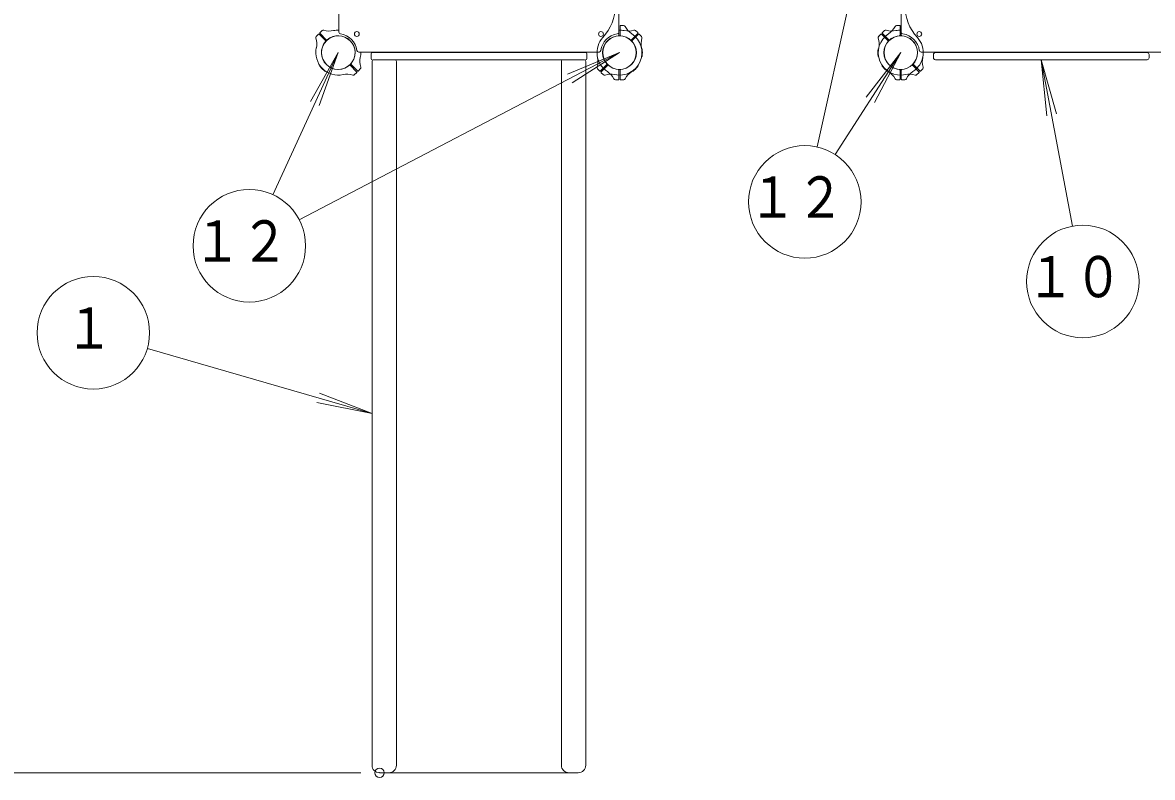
# Model space of a CAD drawing. Units: millimetres on the paper, scale 1:50. Extents: x 0 to 420, y -297 to 594.
# Drawn here: x 103 to 163.3, y 404.6 to 444.9 of the extents above; entities that cross this region are included whole.
import ezdxf
from ezdxf.enums import TextEntityAlignment as Align

# ---------------------------------------------------------------- set-up
doc = ezdxf.new("R2010")
doc.units = ezdxf.units.MM
doc.header["$PDMODE"] = 32
doc.header["$PDSIZE"] = 0.5
doc.layers.add('LY_1', color=7, linetype='Continuous', lineweight=9)
doc.styles.add('ＭＳ ゴシック', font='')
doc.styles.get('ＭＳ ゴシック').set_extended_font_data('MS Gothic')

msp = doc.modelspace()

# ---------------------------------------------------------------- linework, layer by layer
at = {"layer": 'LY_1', "lineweight": 18}
for p, q in [((145.372, 438.253), (149.835, 458.28)), ((116.344, 435.708), (119.835, 443.28)), ((117.748, 434.371), (134.835, 443.28)), ((119.835, 443.28), (118.347, 440.676)), ((119.835, 443.28), (118.822, 440.457)), ((134.835, 443.28), (132.065, 442.13)), ((134.835, 443.28), (132.306, 441.667)), ((146.342, 437.849), (149.835, 443.28)), ((149.835, 443.28), (147.999, 440.908)), ((149.835, 443.28), (148.439, 440.625)), ((158.996, 434.03), (157.335, 442.9)), ((157.335, 442.9), (158.142, 440.011)), ((157.335, 442.9), (157.628, 439.915)), ((109.65, 427.515), (121.635, 424.05)), ((121.635, 424.05), (118.837, 425.131)), ((121.635, 424.05), (118.692, 424.629)), ((121.035, 404.9), (72.342, 404.9))]:
    msp.add_line(p, q, dxfattribs=at)
at = {"layer": 'LY_1'}
for p, q in [((119.865, 450.78), (119.865, 444.372)), ((134.805, 450.78), (134.805, 444.218)), ((149.865, 450.78), (149.865, 444.218)), ((118.761, 444.254), (118.653, 444.139)), ((119.151, 443.922), (118.818, 444.255)), ((119.194, 443.964), (118.861, 444.297)), ((118.862, 444.355), (118.977, 444.462)), ((134.865, 444.218), (134.865, 444.689)), ((134.907, 444.729), (135.052, 444.724)), ((135.477, 443.964), (135.81, 444.297)), ((135.519, 443.922), (135.853, 444.255)), ((135.809, 444.355), (135.694, 444.462)), ((135.91, 444.254), (136.017, 444.139)), ((148.761, 444.254), (148.653, 444.139)), ((149.151, 443.922), (148.818, 444.255)), ((149.194, 443.964), (148.861, 444.297)), ((148.862, 444.355), (148.977, 444.462)), ((149.764, 444.729), (149.619, 444.724)), ((149.805, 444.218), (149.805, 444.689)), ((127.335, 443.31), (120.928, 443.31)), ((121.585, 442.96), (121.585, 443.22)), ((133.025, 443.28), (121.645, 443.28)), ((127.335, 443.31), (133.743, 443.31)), ((133.085, 442.96), (133.085, 443.22)), ((136.019, 443.48), (136.022, 443.48)), ((136.019, 443.08), (136.022, 443.08)), ((148.652, 443.48), (148.649, 443.48)), ((148.652, 443.08), (148.649, 443.08)), ((157.335, 443.31), (150.928, 443.31)), ((151.585, 443), (151.585, 443.18)), ((162.985, 443.28), (151.685, 443.28)), ((157.335, 443.31), (163.743, 443.31)), ((163.085, 443), (163.085, 443.18)), ((118.857, 442.585), (118.855, 442.583)), ((120.477, 442.596), (120.81, 442.263)), ((120.519, 442.639), (120.853, 442.305)), ((120.91, 442.306), (121.009, 442.413)), ((121.635, 405.3), (121.635, 442.8)), ((121.735, 442.9), (132.935, 442.9)), ((122.935, 405.3), (122.935, 442.8)), ((131.735, 405.3), (131.735, 442.8)), ((133.035, 405.3), (133.035, 442.8)), ((133.761, 442.306), (133.661, 442.413)), ((134.151, 442.639), (133.818, 442.305)), ((134.194, 442.596), (133.861, 442.263)), ((135.814, 442.585), (135.816, 442.583)), ((148.857, 442.585), (148.855, 442.583)), ((150.477, 442.596), (150.81, 442.263)), ((150.519, 442.639), (150.853, 442.305)), ((150.91, 442.306), (151.009, 442.413)), ((162.985, 442.9), (151.685, 442.9)), ((119.14, 442.302), (119.138, 442.3)), ((120.809, 442.205), (120.703, 442.106)), ((133.862, 442.205), (133.968, 442.106)), ((134.764, 441.832), (134.619, 441.837)), ((134.805, 442.343), (134.805, 441.872)), ((134.865, 442.343), (134.865, 441.872)), ((134.907, 441.832), (135.064, 441.837)), ((135.531, 442.302), (135.533, 442.3)), ((149.14, 442.302), (149.138, 442.3)), ((149.764, 441.832), (149.607, 441.837)), ((149.805, 442.343), (149.805, 441.872)), ((149.865, 442.343), (149.865, 441.872)), ((149.907, 441.832), (150.052, 441.837)), ((150.809, 442.205), (150.703, 442.106)), ((122.035, 404.9), (132.635, 404.9))]:
    msp.add_line(p, q, dxfattribs=at)
for centre, radius in [((119.835, 443.28), 0.891), ((120.825, 444.27), 0.13), ((133.845, 444.27), 0.13), ((134.835, 443.28), 0.9), ((134.835, 443.28), 0.891), ((149.835, 443.28), 0.9), ((149.835, 443.28), 0.891), ((150.825, 444.27), 0.13)]:
    msp.add_circle(centre, radius, dxfattribs=at)
at = {"layer": 'LY_1', "lineweight": 18}
for centre in [(144.72, 435.325), (115.088, 432.984), (159.548, 431.082), (106.768, 428.348)]:
    msp.add_circle(centre, 3, dxfattribs=at)
at = {"layer": 'LY_1'}
for centre, radius, start, end in [((132.021, 445.834), 2.6, 317.78276, 358.91585), ((152.65, 445.834), 2.6, 181.08415, 222.21724), ((118.79, 444.227), 0.04, 45, 137), ((118.889, 444.326), 0.04, 133, 225), ((119.036, 444.381), 0.1, 72.45884, 133), ((119.368, 445.43), 1, 252.45884, 282.27281), ((119.835, 443.28), 0.9, 45, 130.72934), ((119.835, 443.28), 1.2, 88.56746, 102.27281), ((119.965, 444.372), 0.1, 180, 263.21282), ((119.835, 443.28), 1, 6.78718, 83.21282), ((134.835, 443.28), 1, 96.78718, 173.21282), ((134.835, 443.28), 1.2, 257.72719, 57.27281), ((134.705, 444.372), 0.1, 276.78718, 0), ((134.765, 444.218), 0.04, 274.27066, 0), ((134.835, 443.28), 1.2, 77.72719, 91.43254), ((134.905, 444.689), 0.04, 88, 180), ((134.905, 444.218), 0.04, 180, 265.72934), ((135.049, 444.624), 0.1, 27.45884, 88), ((135.303, 445.43), 1, 257.72719, 287.54116), ((136.025, 445.131), 1, 207.45884, 237.27281), ((135.635, 444.381), 0.1, 47, 107.54116), ((135.782, 444.326), 0.04, 315, 47), ((135.881, 444.227), 0.04, 43, 135), ((149.835, 443.28), 1.2, 122.72719, 282.27281), ((148.79, 444.227), 0.04, 45, 137), ((148.889, 444.326), 0.04, 133, 225), ((149.036, 444.381), 0.1, 72.45884, 133), ((149.368, 445.43), 1, 252.45884, 282.27281), ((148.646, 445.131), 1, 302.72719, 332.54116), ((149.622, 444.624), 0.1, 92, 152.54116), ((149.835, 443.28), 1.2, 88.56746, 102.27281), ((149.765, 444.689), 0.04, 0, 92), ((149.765, 444.218), 0.04, 274.27066, 0), ((149.965, 444.372), 0.1, 180, 263.21282), ((149.905, 444.218), 0.04, 180, 265.72934), ((149.835, 443.28), 1, 6.78718, 83.21282), ((118.735, 444.079), 0.1, 137, 197.54116), ((117.686, 443.748), 1, 347.72719, 17.54116), ((119.835, 443.28), 0.9, 139.27066, 225), ((119.123, 443.894), 0.04, 319.27066, 45), ((119.222, 443.993), 0.04, 225, 310.72934), ((119.835, 443.28), 0.9, 319.27066, 45), ((134.835, 443.28), 1.2, 137.78276, 237.27281), ((135.449, 443.993), 0.04, 229.27066, 315), ((135.548, 443.894), 0.04, 135, 220.72934), ((136.985, 443.748), 1, 162.45884, 192.27281), ((135.936, 444.079), 0.1, 342.45884, 43), ((148.735, 444.079), 0.1, 137, 197.54116), ((147.686, 443.748), 1, 347.72719, 17.54116), ((149.123, 443.894), 0.04, 319.27066, 45), ((149.222, 443.993), 0.04, 225, 310.72934), ((149.835, 443.28), 1.2, 302.72719, 42.21724), ((119.835, 443.28), 1.2, 167.72719, 225), ((120.928, 443.41), 0.1, 186.78718, 270), ((121.985, 442.813), 1, 167.72719, 197.54116), ((119.835, 443.28), 1.2, 347.72719, 1.43254), ((121.645, 443.22), 0.06, 90, 180), ((133.025, 443.22), 0.06, 0, 90), ((132.686, 442.813), 1, 342.45884, 12.27281), ((133.743, 443.41), 0.1, 270, 353.21282), ((136.022, 443.46), 0.02, 8.62693, 90), ((136.022, 443.1), 0.02, 270, 351.37307), ((134.835, 443.28), 1.22, 0, 8.62693), ((134.835, 443.28), 1.22, 351.37307, 0), ((149.835, 443.28), 1.22, 171.37307, 180), ((149.835, 443.28), 1.22, 180, 188.62693), ((148.649, 443.46), 0.02, 90, 171.37307), ((148.649, 443.1), 0.02, 188.62693, 270), ((150.928, 443.41), 0.1, 186.78718, 270), ((151.985, 442.813), 1, 167.72719, 197.54116), ((151.685, 443.18), 0.1, 90, 180), ((151.685, 443), 0.1, 180, 270), ((162.985, 443.18), 0.1, 0, 90), ((162.985, 443), 0.1, 270, 0), ((118.869, 442.569), 0.02, 135, 216.37307), ((119.835, 443.28), 1.22, 216.37307, 225), ((119.835, 443.28), 1.22, 225, 233.62693), ((119.835, 443.28), 1.2, 225, 282.27281), ((119.835, 443.28), 0.9, 225, 310.72934), ((120.449, 442.568), 0.04, 45, 130.72934), ((120.548, 442.667), 0.04, 139.27066, 225), ((120.936, 442.481), 0.1, 317, 17.54116), ((121.645, 442.96), 0.06, 180, 270), ((121.735, 442.8), 0.1, 90, 180), ((122.835, 442.8), 0.1, 0, 90), ((131.835, 442.8), 0.1, 90, 180), ((132.935, 442.8), 0.1, 0, 90), ((133.025, 442.96), 0.06, 270, 0), ((133.735, 442.481), 0.1, 162.45884, 223), ((134.123, 442.667), 0.04, 315, 40.72934), ((134.222, 442.568), 0.04, 49.27066, 135), ((134.765, 442.343), 0.04, 0, 85.72934), ((134.905, 442.343), 0.04, 94.27066, 180), ((134.835, 443.28), 1.22, 306.37307, 315), ((134.835, 443.28), 1.22, 315, 323.62693), ((135.802, 442.569), 0.02, 323.62693, 45), ((148.869, 442.569), 0.02, 135, 216.37307), ((149.835, 443.28), 1.22, 216.37307, 225), ((149.835, 443.28), 1.22, 225, 233.62693), ((149.765, 442.343), 0.04, 0, 85.72934), ((149.905, 442.343), 0.04, 94.27066, 180), ((150.449, 442.568), 0.04, 45, 130.72934), ((150.548, 442.667), 0.04, 139.27066, 225), ((150.936, 442.481), 0.1, 317, 17.54116), ((119.124, 442.314), 0.02, 233.62693, 315), ((120.303, 441.13), 1, 72.45884, 102.27281), ((120.635, 442.179), 0.1, 252.45884, 313), ((120.782, 442.235), 0.04, 313, 45), ((120.881, 442.334), 0.04, 225, 317), ((133.79, 442.334), 0.04, 223, 315), ((133.889, 442.235), 0.04, 135, 227), ((134.036, 442.179), 0.1, 227, 287.54116), ((134.368, 441.13), 1, 77.72719, 107.54116), ((133.646, 441.429), 1, 27.45884, 57.2728), ((134.622, 441.937), 0.1, 207.45884, 268), ((134.765, 441.872), 0.04, 268, 0), ((134.905, 441.872), 0.04, 180, 272), ((135.049, 441.937), 0.1, 272, 332.54116), ((136.025, 441.429), 1, 122.72719, 152.54116), ((135.547, 442.314), 0.02, 225, 306.37307), ((149.124, 442.314), 0.02, 233.62693, 315), ((148.646, 441.429), 1, 27.45884, 57.2728), ((149.622, 441.937), 0.1, 207.45884, 268), ((149.765, 441.872), 0.04, 268, 0), ((149.905, 441.872), 0.04, 180, 272), ((150.049, 441.937), 0.1, 272, 332.54116), ((150.303, 441.13), 1, 72.45884, 102.27281), ((151.025, 441.429), 1, 122.72719, 152.54116), ((150.635, 442.179), 0.1, 252.45884, 313), ((150.782, 442.235), 0.04, 313, 45), ((150.881, 442.334), 0.04, 225, 317), ((122.035, 405.3), 0.4, 180, 270), ((122.535, 405.3), 0.4, 270, 0), ((132.135, 405.3), 0.4, 180, 270), ((132.635, 405.3), 0.4, 270, 0)]:
    msp.add_arc(centre, radius, start, end, dxfattribs=at)
msp.add_point((122.035, 404.9), dxfattribs=at)
msp.add_point((122.035, 404.9), dxfattribs=at)

# ---------------------------------------------------------------- texts
at = {"layer": 'LY_1', "style": 'ＭＳ ゴシック', "width": 0.85}
for s, p in [('１２', (141.72, 433.825)), ('１２', (112.088, 431.484)), ('１０', (156.548, 429.582)), ('１', (105.268, 426.848))]:
    msp.add_text(s, height=2.199, dxfattribs=at).set_placement(p, align=Align.BOTTOM_LEFT)

doc.saveas('drawing.dxf')
